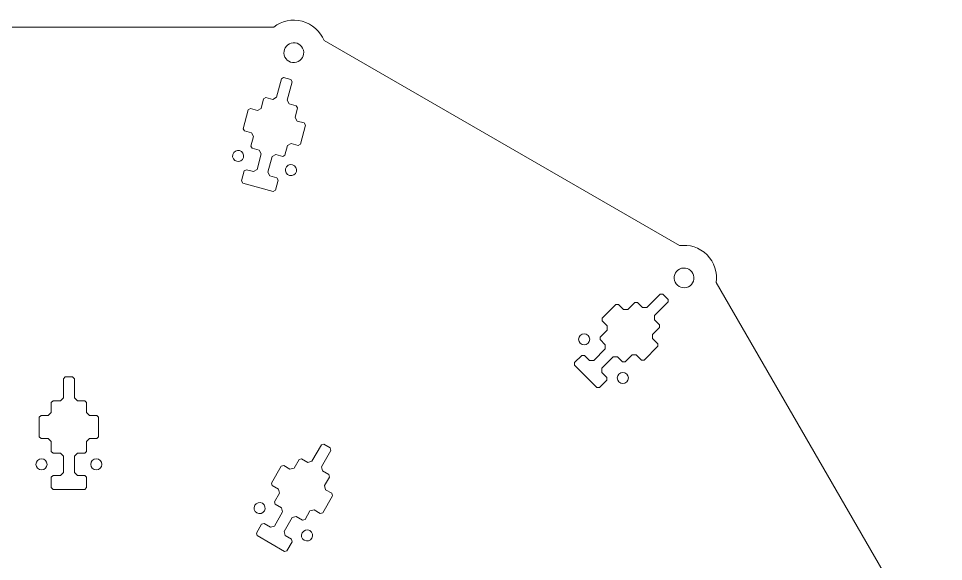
# Model space of a CAD drawing. Header units: millimetres. Extents: x -838 to 837, y -478 to 363.
# Drawn here: x -496 to -112.4, y 137.6 to 362.9 of the extents above; entities that cross this region are included whole.
import ezdxf

# ---------------------------------------------------------------- set-up
doc = ezdxf.new("R2010")
doc.units = ezdxf.units.MM
doc.header["$MEASUREMENT"] = 0
doc.layers.add('layer 1', color=7, linetype='Continuous')

msp = doc.modelspace()

# ---------------------------------------------------------------- linework, layer by layer
at = {"layer": 'layer 1', "color": 250, "lineweight": 9}
for points, knots in [([(-560.383, -359.3215), (-560.383, -359.3215), (-500.6636, -359.3215), (-500.6636, -359.3215), (-500.6636, -359.3215), (-500.6636, -359.3215), (-500.6638, -359.3213), (-500.6638, -359.3213), (-500.6638, -359.3213), (-498.8603, -359.3092), (-496.8282, -358.737), (-496.8059, -355.4042), (-496.8059, -355.4042), (-496.8059, -355.4042), (-496.8057, -334.1554), (-496.8057, -334.1554), (-496.8057, -334.1554), (-496.8057, -332.0253), (-495.139, -331.1553), (-493.2531, -331.1553), (-493.2531, -331.1553), (-493.2531, -331.1553), (-456.8051, -331.1552), (-456.8051, -331.1552), (-456.8051, -331.1552), (-455.1555, -331.1552), (-453.8048, -332.5057), (-453.8048, -334.1552), (-453.8048, -334.1552), (-453.8048, -334.1552), (-453.8053, -355.404), (-453.8053, -355.404), (-453.8053, -355.404), (-453.7758, -359.8174), (-449.9051, -359.2605), (-449.8954, -359.3215), (-449.8954, -359.3215), (-449.8954, -359.3215), (-390.1761, -359.3215), (-390.1761, -359.3215), (-390.1761, -359.3215), (-386.9491, -361.8473), (-382.6159, -362.8791), (-378.3527, -361.7368), (-378.3527, -361.7368), (-374.0895, -360.5945), (-370.8527, -357.5343), (-369.321, -353.7333), (-369.321, -353.7333), (-369.321, -353.7333), (-221.9159, -268.629), (-221.9159, -268.629), (-221.9159, -268.629), (-217.8583, -269.203), (-213.5898, -267.9299), (-210.4689, -264.809), (-210.4689, -264.809), (-207.348, -261.6881), (-206.0749, -257.4195), (-206.6489, -253.3619), (-206.6489, -253.3619), (-206.6489, -253.3619), (-121.5447, -105.9569), (-121.5447, -105.9569), (-121.5447, -105.9569), (-117.7438, -104.4252), (-114.6836, -101.1884), (-113.5413, -96.9252), (-113.5413, -96.9252), (-112.399, -92.6619), (-113.4308, -88.3286), (-115.9567, -85.1016), (-115.9567, -85.1016), (-115.9567, -85.1016), (-115.9568, 85.1075), (-115.9568, 85.1075), (-115.9568, 85.1075), (-113.4327, 88.3341), (-112.402, 92.666), (-113.5439, 96.9278), (-113.5439, 96.9278), (-114.6857, 101.189), (-117.7436, 104.4249), (-121.5422, 105.9574), (-121.5422, 105.9574), (-121.5422, 105.9574), (-206.6504, 253.3694), (-206.6504, 253.3694), (-206.6504, 253.3694), (-206.0786, 257.4251), (-207.3519, 261.6909), (-210.4712, 264.8102), (-210.4712, 264.8102), (-213.5902, 267.9292), (-217.8557, 269.2026), (-221.9111, 268.6311), (-221.9111, 268.6311), (-221.9111, 268.6311), (-369.3255, 353.7409), (-369.3255, 353.7409), (-369.3255, 353.7409), (-370.8585, 357.5384), (-374.0937, 360.5955), (-378.3541, 361.7371), (-378.3541, 361.7371), (-382.6146, 362.8787), (-386.9451, 361.8489), (-390.1714, 359.3265), (-390.1714, 359.3265), (-390.1714, 359.3265), (-560.3916, 359.3265), (-560.3916, 359.3265), (-560.3916, 359.3265), (-563.6179, 361.8485), (-567.9481, 362.8782), (-572.2084, 361.7367), (-572.2084, 361.7367), (-576.469, 360.5951), (-579.7045, 357.5378), (-581.2373, 353.74), (-581.2373, 353.74), (-581.2373, 353.74), (-728.6517, 268.6302), (-728.6517, 268.6302), (-728.6517, 268.6302), (-732.7069, 269.2015), (-736.972, 267.9281), (-740.0909, 264.8092), (-740.0909, 264.8092), (-743.2103, 261.6898), (-744.4836, 257.4238), (-743.9116, 253.3679), (-743.9116, 253.3679), (-743.9116, 253.3679), (-829.0201, 105.9556), (-829.0201, 105.9556), (-829.0201, 105.9556), (-832.8183, 104.4229), (-835.8758, 101.1873), (-837.0176, 96.9264), (-837.0176, 96.9264), (-838.1596, 92.6645), (-837.1287, 88.3325), (-834.6045, 85.1058), (-834.6045, 85.1058), (-834.6045, 85.1058), (-834.6045, -85.1078), (-834.6045, -85.1078), (-834.6045, -85.1078), (-837.1284, -88.3344), (-838.1591, -92.6662), (-837.0172, -96.9279), (-837.0172, -96.9279), (-835.875, -101.1905), (-832.8155, -104.4271), (-829.0153, -105.959), (-829.0153, -105.959), (-829.0153, -105.959), (-743.9102, -253.3655), (-743.9102, -253.3655), (-743.9102, -253.3655), (-744.4834, -257.4224), (-743.2102, -261.69), (-740.0899, -264.8103), (-740.0899, -264.8103), (-736.9691, -267.9311), (-732.7005, -269.2043), (-728.6429, -268.6303), (-728.6429, -268.6303), (-728.6429, -268.6303), (-581.2384, -353.7344), (-581.2384, -353.7344), (-581.2384, -353.7344), (-579.7066, -357.535), (-576.4699, -360.5949), (-572.207, -361.7372), (-572.207, -361.7372), (-567.9436, -362.8796), (-563.61, -361.8476), (-560.383, -359.3215)], [0, 0, 0, 0, 0.02173913, 0.02173913, 0.02173913, 0.02173913, 0.04347826, 0.04347826, 0.04347826, 0.04347826, 0.06521739, 0.06521739, 0.06521739, 0.06521739, 0.08695652, 0.08695652, 0.08695652, 0.08695652, 0.10869565, 0.10869565, 0.10869565, 0.10869565, 0.13043478, 0.13043478, 0.13043478, 0.13043478, 0.15217391, 0.15217391, 0.15217391, 0.15217391, 0.17391304, 0.17391304, 0.17391304, 0.17391304, 0.19565217, 0.19565217, 0.19565217, 0.19565217, 0.2173913, 0.2173913, 0.2173913, 0.2173913, 0.23913043, 0.23913043, 0.23913043, 0.23913043, 0.26086957, 0.26086957, 0.26086957, 0.26086957, 0.2826087, 0.2826087, 0.2826087, 0.2826087, 0.30434783, 0.30434783, 0.30434783, 0.30434783, 0.32608696, 0.32608696, 0.32608696, 0.32608696, 0.34782609, 0.34782609, 0.34782609, 0.34782609, 0.36956522, 0.36956522, 0.36956522, 0.36956522, 0.39130435, 0.39130435, 0.39130435, 0.39130435, 0.41304348, 0.41304348, 0.41304348, 0.41304348, 0.43478261, 0.43478261, 0.43478261, 0.43478261, 0.45652174, 0.45652174, 0.45652174, 0.45652174, 0.47826087, 0.47826087, 0.47826087, 0.47826087, 0.5, 0.5, 0.5, 0.5, 0.52173913, 0.52173913, 0.52173913, 0.52173913, 0.54347826, 0.54347826, 0.54347826, 0.54347826, 0.56521739, 0.56521739, 0.56521739, 0.56521739, 0.58695652, 0.58695652, 0.58695652, 0.58695652, 0.60869565, 0.60869565, 0.60869565, 0.60869565, 0.63043478, 0.63043478, 0.63043478, 0.63043478, 0.65217391, 0.65217391, 0.65217391, 0.65217391, 0.67391304, 0.67391304, 0.67391304, 0.67391304, 0.69565217, 0.69565217, 0.69565217, 0.69565217, 0.7173913, 0.7173913, 0.7173913, 0.7173913, 0.73913043, 0.73913043, 0.73913043, 0.73913043, 0.76086957, 0.76086957, 0.76086957, 0.76086957, 0.7826087, 0.7826087, 0.7826087, 0.7826087, 0.80434783, 0.80434783, 0.80434783, 0.80434783, 0.82608696, 0.82608696, 0.82608696, 0.82608696, 0.84782609, 0.84782609, 0.84782609, 0.84782609, 0.86956522, 0.86956522, 0.86956522, 0.86956522, 0.89130435, 0.89130435, 0.89130435, 0.89130435, 0.91304348, 0.91304348, 0.91304348, 0.91304348, 0.93478261, 0.93478261, 0.93478261, 0.93478261, 0.95652174, 0.95652174, 0.95652174, 0.95652174, 1, 1, 1, 1]), ([(-398.5821, 299.3771), (-398.5821, 299.3771), (-397.065, 300.2448), (-397.065, 300.2448), (-397.065, 300.2448), (-397.065, 300.2448), (-395.3213, 306.7517), (-395.3213, 306.7517), (-395.3213, 306.7517), (-395.3213, 306.7517), (-396.2011, 308.2638), (-396.2011, 308.2638), (-396.2011, 308.2638), (-396.2011, 308.2638), (-399.099, 309.0404), (-399.099, 309.0404), (-399.099, 309.0404), (-399.099, 309.0404), (-399.6354, 309.9696), (-399.6354, 309.9696), (-399.6354, 309.9696), (-399.6354, 309.9696), (-398.5721, 313.9377), (-398.5721, 313.9377), (-398.5721, 313.9377), (-398.5721, 313.9377), (-399.4517, 315.45), (-399.4517, 315.45), (-399.4517, 315.45), (-399.4517, 315.45), (-402.3502, 316.2264), (-402.3502, 316.2264), (-402.3502, 316.2264), (-402.3502, 316.2264), (-402.8863, 317.1555), (-402.8863, 317.1555), (-402.8863, 317.1555), (-402.8863, 317.1555), (-400.7944, 324.9633), (-400.7944, 324.9633), (-400.7944, 324.9633), (-400.7944, 324.9633), (-399.8653, 325.4993), (-399.8653, 325.4993), (-399.8653, 325.4993), (-399.8653, 325.4993), (-396.9672, 324.7227), (-396.9672, 324.7227), (-396.9672, 324.7227), (-396.9672, 324.7227), (-395.4493, 325.5926), (-395.4493, 325.5926), (-395.4493, 325.5926), (-395.4493, 325.5926), (-394.3857, 329.561), (-394.3857, 329.561), (-394.3857, 329.561), (-394.3857, 329.561), (-393.4568, 330.0973), (-393.4568, 330.0973), (-393.4568, 330.0973), (-393.4568, 330.0973), (-390.5588, 329.321), (-390.5588, 329.321), (-390.5588, 329.321), (-390.5588, 329.321), (-389.0408, 330.1905), (-389.0408, 330.1905), (-389.0408, 330.1905), (-389.0408, 330.1905), (-386.994, 337.8297), (-386.994, 337.8297), (-386.994, 337.8297), (-386.994, 337.8297), (-386.0648, 338.366), (-386.0648, 338.366), (-386.0648, 338.366), (-386.0648, 338.366), (-383.0871, 337.5685), (-383.0871, 337.5685), (-383.0871, 337.5685), (-383.0871, 337.5685), (-382.5505, 336.6394), (-382.5505, 336.6394), (-382.5505, 336.6394), (-382.5505, 336.6394), (-384.5975, 329.0002), (-384.5975, 329.0002), (-384.5975, 329.0002), (-384.5975, 329.0002), (-383.718, 327.4879), (-383.718, 327.4879), (-383.718, 327.4879), (-383.718, 327.4879), (-380.8198, 326.7115), (-380.8198, 326.7115), (-380.8198, 326.7115), (-380.8198, 326.7115), (-380.2833, 325.7825), (-380.2833, 325.7825), (-380.2833, 325.7825), (-380.2833, 325.7825), (-381.3467, 321.8139), (-381.3467, 321.8139), (-381.3467, 321.8139), (-381.3467, 321.8139), (-380.4672, 320.3019), (-380.4672, 320.3019), (-380.4672, 320.3019), (-380.4672, 320.3019), (-377.5688, 319.5251), (-377.5688, 319.5251), (-377.5688, 319.5251), (-377.5688, 319.5251), (-377.0323, 318.5961), (-377.0323, 318.5961), (-377.0323, 318.5961), (-377.0323, 318.5961), (-379.1244, 310.7886), (-379.1244, 310.7886), (-379.1244, 310.7886), (-379.1244, 310.7886), (-380.0535, 310.2523), (-380.0535, 310.2523), (-380.0535, 310.2523), (-380.0535, 310.2523), (-382.9517, 311.0289), (-382.9517, 311.0289), (-382.9517, 311.0289), (-382.9517, 311.0289), (-384.4697, 310.1589), (-384.4697, 310.1589), (-384.4697, 310.1589), (-384.4697, 310.1589), (-385.5331, 306.1907), (-385.5331, 306.1907), (-385.5331, 306.1907), (-385.5331, 306.1907), (-386.462, 305.6547), (-386.462, 305.6547), (-386.462, 305.6547), (-386.462, 305.6547), (-389.3603, 306.431), (-389.3603, 306.431), (-389.3603, 306.431), (-389.3603, 306.431), (-390.8775, 305.5637), (-390.8775, 305.5637), (-390.8775, 305.5637), (-390.8775, 305.5637), (-392.6211, 299.0566), (-392.6211, 299.0566), (-392.6211, 299.0566), (-392.6211, 299.0566), (-391.7413, 297.5442), (-391.7413, 297.5442), (-391.7413, 297.5442), (-391.7413, 297.5442), (-388.8433, 296.7675), (-388.8433, 296.7675), (-388.8433, 296.7675), (-388.8433, 296.7675), (-388.3068, 295.8385), (-388.3068, 295.8385), (-388.3068, 295.8385), (-388.3068, 295.8385), (-389.4154, 291.7019), (-389.4154, 291.7019), (-389.4154, 291.7019), (-389.4154, 291.7019), (-390.3443, 291.1656), (-390.3443, 291.1656), (-390.3443, 291.1656), (-390.3443, 291.1656), (-402.9814, 294.5514), (-402.9814, 294.5514), (-402.9814, 294.5514), (-402.9814, 294.5514), (-403.5179, 295.4806), (-403.5179, 295.4806), (-403.5179, 295.4806), (-403.5179, 295.4806), (-402.4093, 299.6169), (-402.4093, 299.6169), (-402.4093, 299.6169), (-402.4093, 299.6169), (-401.4804, 300.1537), (-401.4804, 300.1537), (-401.4804, 300.1537), (-401.4804, 300.1537), (-398.5821, 299.3771), (-398.5821, 299.3771)], [0, 0, 0, 0, 0.02040816, 0.02040816, 0.02040816, 0.02040816, 0.04081633, 0.04081633, 0.04081633, 0.04081633, 0.06122449, 0.06122449, 0.06122449, 0.06122449, 0.08163265, 0.08163265, 0.08163265, 0.08163265, 0.10204082, 0.10204082, 0.10204082, 0.10204082, 0.12244898, 0.12244898, 0.12244898, 0.12244898, 0.14285714, 0.14285714, 0.14285714, 0.14285714, 0.16326531, 0.16326531, 0.16326531, 0.16326531, 0.18367347, 0.18367347, 0.18367347, 0.18367347, 0.20408163, 0.20408163, 0.20408163, 0.20408163, 0.2244898, 0.2244898, 0.2244898, 0.2244898, 0.24489796, 0.24489796, 0.24489796, 0.24489796, 0.26530612, 0.26530612, 0.26530612, 0.26530612, 0.28571429, 0.28571429, 0.28571429, 0.28571429, 0.30612245, 0.30612245, 0.30612245, 0.30612245, 0.32653061, 0.32653061, 0.32653061, 0.32653061, 0.34693878, 0.34693878, 0.34693878, 0.34693878, 0.36734694, 0.36734694, 0.36734694, 0.36734694, 0.3877551, 0.3877551, 0.3877551, 0.3877551, 0.40816327, 0.40816327, 0.40816327, 0.40816327, 0.42857143, 0.42857143, 0.42857143, 0.42857143, 0.44897959, 0.44897959, 0.44897959, 0.44897959, 0.46938776, 0.46938776, 0.46938776, 0.46938776, 0.48979592, 0.48979592, 0.48979592, 0.48979592, 0.51020408, 0.51020408, 0.51020408, 0.51020408, 0.53061224, 0.53061224, 0.53061224, 0.53061224, 0.55102041, 0.55102041, 0.55102041, 0.55102041, 0.57142857, 0.57142857, 0.57142857, 0.57142857, 0.59183673, 0.59183673, 0.59183673, 0.59183673, 0.6122449, 0.6122449, 0.6122449, 0.6122449, 0.63265306, 0.63265306, 0.63265306, 0.63265306, 0.65306122, 0.65306122, 0.65306122, 0.65306122, 0.67346939, 0.67346939, 0.67346939, 0.67346939, 0.69387755, 0.69387755, 0.69387755, 0.69387755, 0.71428571, 0.71428571, 0.71428571, 0.71428571, 0.73469388, 0.73469388, 0.73469388, 0.73469388, 0.75510204, 0.75510204, 0.75510204, 0.75510204, 0.7755102, 0.7755102, 0.7755102, 0.7755102, 0.79591837, 0.79591837, 0.79591837, 0.79591837, 0.81632653, 0.81632653, 0.81632653, 0.81632653, 0.83673469, 0.83673469, 0.83673469, 0.83673469, 0.85714286, 0.85714286, 0.85714286, 0.85714286, 0.87755102, 0.87755102, 0.87755102, 0.87755102, 0.89795918, 0.89795918, 0.89795918, 0.89795918, 0.91836735, 0.91836735, 0.91836735, 0.91836735, 0.93877551, 0.93877551, 0.93877551, 0.93877551, 0.95918367, 0.95918367, 0.95918367, 0.95918367, 1, 1, 1, 1]), ([(-405.5238, 303.6187), (-406.7507, 303.9476), (-407.4793, 305.2084), (-407.1504, 306.4355), (-407.1504, 306.4355), (-406.8214, 307.6626), (-405.5604, 308.3909), (-404.3333, 308.0621), (-404.3333, 308.0621), (-403.1062, 307.7333), (-402.3784, 306.472), (-402.707, 305.2451), (-402.707, 305.2451), (-403.0358, 304.0183), (-404.2969, 303.29), (-405.5238, 303.6187)], [0, 0, 0, 0, 0.2, 0.2, 0.2, 0.2, 0.4, 0.4, 0.4, 0.4, 0.6, 0.6, 0.6, 0.6, 1, 1, 1, 1]), ([(-383.6086, 297.7465), (-384.8356, 298.0754), (-385.5635, 299.3365), (-385.2348, 300.5634), (-385.2348, 300.5634), (-384.9062, 301.7903), (-383.6451, 302.5184), (-382.4182, 302.1898), (-382.4182, 302.1898), (-381.1911, 301.8611), (-380.4632, 300.5999), (-380.7919, 299.3729), (-380.7919, 299.3729), (-381.1206, 298.1458), (-382.3817, 297.4176), (-383.6086, 297.7465)], [0, 0, 0, 0, 0.2, 0.2, 0.2, 0.2, 0.4, 0.4, 0.4, 0.4, 0.6, 0.6, 0.6, 0.6, 1, 1, 1, 1]), ([(-259.1681, 221.0026), (-259.1681, 221.0026), (-257.4204, 220.9955), (-257.4204, 220.9955), (-257.4204, 220.9955), (-257.4204, 220.9955), (-252.6569, 225.7587), (-252.6569, 225.7587), (-252.6569, 225.7587), (-252.6569, 225.7587), (-252.6628, 227.5082), (-252.6628, 227.5082), (-252.6628, 227.5082), (-252.6628, 227.5082), (-254.7841, 229.6297), (-254.7841, 229.6297), (-254.7841, 229.6297), (-254.7841, 229.6297), (-254.7841, 230.7026), (-254.7841, 230.7026), (-254.7841, 230.7026), (-254.7841, 230.7026), (-251.8792, 233.6074), (-251.8792, 233.6074), (-251.8792, 233.6074), (-251.8792, 233.6074), (-251.8848, 235.3569), (-251.8848, 235.3569), (-251.8848, 235.3569), (-251.8848, 235.3569), (-254.0067, 237.4785), (-254.0067, 237.4785), (-254.0067, 237.4785), (-254.0067, 237.4785), (-254.0065, 238.5512), (-254.0065, 238.5512), (-254.0065, 238.5512), (-254.0065, 238.5512), (-248.2909, 244.267), (-248.2909, 244.267), (-248.2909, 244.267), (-248.2909, 244.267), (-247.2183, 244.2666), (-247.2183, 244.2666), (-247.2183, 244.2666), (-247.2183, 244.2666), (-245.0968, 242.145), (-245.0968, 242.145), (-245.0968, 242.145), (-245.0968, 242.145), (-243.3473, 242.1394), (-243.3473, 242.1394), (-243.3473, 242.1394), (-243.3473, 242.1394), (-240.442, 245.0444), (-240.442, 245.0444), (-240.442, 245.0444), (-240.442, 245.0444), (-239.3694, 245.0444), (-239.3694, 245.0444), (-239.3694, 245.0444), (-239.3694, 245.0444), (-237.2478, 242.9231), (-237.2478, 242.9231), (-237.2478, 242.9231), (-237.2478, 242.9231), (-235.4984, 242.9171), (-235.4984, 242.9171), (-235.4984, 242.9171), (-235.4984, 242.9171), (-229.9062, 248.5094), (-229.9062, 248.5094), (-229.9062, 248.5094), (-229.9062, 248.5094), (-228.8334, 248.5093), (-228.8334, 248.5093), (-228.8334, 248.5093), (-228.8334, 248.5093), (-226.6534, 246.3298), (-226.6534, 246.3298), (-226.6534, 246.3298), (-226.6534, 246.3298), (-226.6532, 245.2569), (-226.6532, 245.2569), (-226.6532, 245.2569), (-226.6532, 245.2569), (-232.2456, 239.6646), (-232.2456, 239.6646), (-232.2456, 239.6646), (-232.2456, 239.6646), (-232.24, 237.9152), (-232.24, 237.9152), (-232.24, 237.9152), (-232.24, 237.9152), (-230.1183, 235.7937), (-230.1183, 235.7937), (-230.1183, 235.7937), (-230.1183, 235.7937), (-230.1182, 234.7209), (-230.1182, 234.7209), (-230.1182, 234.7209), (-230.1182, 234.7209), (-233.0234, 231.8157), (-233.0234, 231.8157), (-233.0234, 231.8157), (-233.0234, 231.8157), (-233.0178, 230.0665), (-233.0178, 230.0665), (-233.0178, 230.0665), (-233.0178, 230.0665), (-230.8961, 227.9446), (-230.8961, 227.9446), (-230.8961, 227.9446), (-230.8961, 227.9446), (-230.8959, 226.8718), (-230.8959, 226.8718), (-230.8959, 226.8718), (-230.8959, 226.8718), (-236.6115, 221.1564), (-236.6115, 221.1564), (-236.6115, 221.1564), (-236.6115, 221.1564), (-237.6843, 221.1565), (-237.6843, 221.1565), (-237.6843, 221.1565), (-237.6843, 221.1565), (-239.8059, 223.2781), (-239.8059, 223.2781), (-239.8059, 223.2781), (-239.8059, 223.2781), (-241.5555, 223.2837), (-241.5555, 223.2837), (-241.5555, 223.2837), (-241.5555, 223.2837), (-244.4606, 220.3788), (-244.4606, 220.3788), (-244.4606, 220.3788), (-244.4606, 220.3788), (-245.533, 220.3791), (-245.533, 220.3791), (-245.533, 220.3791), (-245.533, 220.3791), (-247.6549, 222.5005), (-247.6549, 222.5005), (-247.6549, 222.5005), (-247.6549, 222.5005), (-249.4024, 222.508), (-249.4024, 222.508), (-249.4024, 222.508), (-249.4024, 222.508), (-254.166, 217.7445), (-254.166, 217.7445), (-254.166, 217.7445), (-254.166, 217.7445), (-254.1603, 215.9948), (-254.1603, 215.9948), (-254.1603, 215.9948), (-254.1603, 215.9948), (-252.0389, 213.8732), (-252.0389, 213.8732), (-252.0389, 213.8732), (-252.0389, 213.8732), (-252.0387, 212.8004), (-252.0387, 212.8004), (-252.0387, 212.8004), (-252.0387, 212.8004), (-255.0671, 209.7723), (-255.0671, 209.7723), (-255.0671, 209.7723), (-255.0671, 209.7723), (-256.1397, 209.7723), (-256.1397, 209.7723), (-256.1397, 209.7723), (-256.1397, 209.7723), (-265.3909, 219.023), (-265.3909, 219.023), (-265.3909, 219.023), (-265.3909, 219.023), (-265.3909, 220.096), (-265.3909, 220.096), (-265.3909, 220.096), (-265.3909, 220.096), (-262.3627, 223.1238), (-262.3627, 223.1238), (-262.3627, 223.1238), (-262.3627, 223.1238), (-261.2898, 223.1243), (-261.2898, 223.1243), (-261.2898, 223.1243), (-261.2898, 223.1243), (-259.1681, 221.0026), (-259.1681, 221.0026)], [0, 0, 0, 0, 0.02040816, 0.02040816, 0.02040816, 0.02040816, 0.04081633, 0.04081633, 0.04081633, 0.04081633, 0.06122449, 0.06122449, 0.06122449, 0.06122449, 0.08163265, 0.08163265, 0.08163265, 0.08163265, 0.10204082, 0.10204082, 0.10204082, 0.10204082, 0.12244898, 0.12244898, 0.12244898, 0.12244898, 0.14285714, 0.14285714, 0.14285714, 0.14285714, 0.16326531, 0.16326531, 0.16326531, 0.16326531, 0.18367347, 0.18367347, 0.18367347, 0.18367347, 0.20408163, 0.20408163, 0.20408163, 0.20408163, 0.2244898, 0.2244898, 0.2244898, 0.2244898, 0.24489796, 0.24489796, 0.24489796, 0.24489796, 0.26530612, 0.26530612, 0.26530612, 0.26530612, 0.28571429, 0.28571429, 0.28571429, 0.28571429, 0.30612245, 0.30612245, 0.30612245, 0.30612245, 0.32653061, 0.32653061, 0.32653061, 0.32653061, 0.34693878, 0.34693878, 0.34693878, 0.34693878, 0.36734694, 0.36734694, 0.36734694, 0.36734694, 0.3877551, 0.3877551, 0.3877551, 0.3877551, 0.40816327, 0.40816327, 0.40816327, 0.40816327, 0.42857143, 0.42857143, 0.42857143, 0.42857143, 0.44897959, 0.44897959, 0.44897959, 0.44897959, 0.46938776, 0.46938776, 0.46938776, 0.46938776, 0.48979592, 0.48979592, 0.48979592, 0.48979592, 0.51020408, 0.51020408, 0.51020408, 0.51020408, 0.53061224, 0.53061224, 0.53061224, 0.53061224, 0.55102041, 0.55102041, 0.55102041, 0.55102041, 0.57142857, 0.57142857, 0.57142857, 0.57142857, 0.59183673, 0.59183673, 0.59183673, 0.59183673, 0.6122449, 0.6122449, 0.6122449, 0.6122449, 0.63265306, 0.63265306, 0.63265306, 0.63265306, 0.65306122, 0.65306122, 0.65306122, 0.65306122, 0.67346939, 0.67346939, 0.67346939, 0.67346939, 0.69387755, 0.69387755, 0.69387755, 0.69387755, 0.71428571, 0.71428571, 0.71428571, 0.71428571, 0.73469388, 0.73469388, 0.73469388, 0.73469388, 0.75510204, 0.75510204, 0.75510204, 0.75510204, 0.7755102, 0.7755102, 0.7755102, 0.7755102, 0.79591837, 0.79591837, 0.79591837, 0.79591837, 0.81632653, 0.81632653, 0.81632653, 0.81632653, 0.83673469, 0.83673469, 0.83673469, 0.83673469, 0.85714286, 0.85714286, 0.85714286, 0.85714286, 0.87755102, 0.87755102, 0.87755102, 0.87755102, 0.89795918, 0.89795918, 0.89795918, 0.89795918, 0.91836735, 0.91836735, 0.91836735, 0.91836735, 0.93877551, 0.93877551, 0.93877551, 0.93877551, 0.95918367, 0.95918367, 0.95918367, 0.95918367, 1, 1, 1, 1]), ([(-263.059, 228.1467), (-263.9571, 229.045), (-263.9577, 230.5012), (-263.0593, 231.3995), (-263.0593, 231.3995), (-262.1608, 232.2977), (-260.7046, 232.2979), (-259.8063, 231.3996), (-259.8063, 231.3996), (-258.908, 230.5013), (-258.9084, 229.0451), (-259.8064, 228.1468), (-259.8064, 228.1468), (-260.7045, 227.2488), (-262.1608, 227.2486), (-263.059, 228.1467)], [0, 0, 0, 0, 0.2, 0.2, 0.2, 0.2, 0.4, 0.4, 0.4, 0.4, 0.6, 0.6, 0.6, 0.6, 1, 1, 1, 1]), ([(-247.016, 212.1037), (-247.9142, 213.002), (-247.914, 214.4581), (-247.0159, 215.3563), (-247.0159, 215.3563), (-246.1178, 216.2545), (-244.6616, 216.2545), (-243.7634, 215.3565), (-243.7634, 215.3565), (-242.8651, 214.4583), (-242.8653, 213.0021), (-243.7635, 212.1038), (-243.7635, 212.1038), (-244.6617, 211.2055), (-246.1179, 211.2054), (-247.016, 212.1037)], [0, 0, 0, 0, 0.2, 0.2, 0.2, 0.2, 0.4, 0.4, 0.4, 0.4, 0.6, 0.6, 0.6, 0.6, 1, 1, 1, 1]), ([(-478.6678, 173.3027), (-478.6678, 173.3027), (-477.4269, 174.5336), (-477.4269, 174.5336), (-477.4269, 174.5336), (-477.4269, 174.5336), (-477.4267, 181.2699), (-477.4267, 181.2699), (-477.4267, 181.2699), (-477.4267, 181.2699), (-478.668, 182.5029), (-478.668, 182.5029), (-478.668, 182.5029), (-478.668, 182.5029), (-481.6681, 182.503), (-481.6681, 182.503), (-481.6681, 182.503), (-481.6681, 182.503), (-482.4269, 183.2616), (-482.4269, 183.2616), (-482.4269, 183.2616), (-482.4269, 183.2616), (-482.4267, 187.3697), (-482.4267, 187.3697), (-482.4267, 187.3697), (-482.4267, 187.3697), (-483.6678, 188.6028), (-483.6678, 188.6028), (-483.6678, 188.6028), (-483.6678, 188.6028), (-486.6684, 188.6027), (-486.6684, 188.6027), (-486.6684, 188.6027), (-486.6684, 188.6027), (-487.4267, 189.3613), (-487.4267, 189.3613), (-487.4267, 189.3613), (-487.4267, 189.3613), (-487.4269, 197.4444), (-487.4269, 197.4444), (-487.4269, 197.4444), (-487.4269, 197.4444), (-486.6682, 198.2028), (-486.6682, 198.2028), (-486.6682, 198.2028), (-486.6682, 198.2028), (-483.6678, 198.2026), (-483.6678, 198.2026), (-483.6678, 198.2026), (-483.6678, 198.2026), (-482.4268, 199.4357), (-482.4268, 199.4357), (-482.4268, 199.4357), (-482.4268, 199.4357), (-482.4267, 203.5443), (-482.4267, 203.5443), (-482.4267, 203.5443), (-482.4267, 203.5443), (-481.6682, 204.3027), (-481.6682, 204.3027), (-481.6682, 204.3027), (-481.6682, 204.3027), (-478.6678, 204.3028), (-478.6678, 204.3028), (-478.6678, 204.3028), (-478.6678, 204.3028), (-477.4267, 205.5357), (-477.4267, 205.5357), (-477.4267, 205.5357), (-477.4267, 205.5357), (-477.4268, 213.4443), (-477.4268, 213.4443), (-477.4268, 213.4443), (-477.4268, 213.4443), (-476.6681, 214.2028), (-476.6681, 214.2028), (-476.6681, 214.2028), (-476.6681, 214.2028), (-473.5855, 214.2031), (-473.5855, 214.2031), (-473.5855, 214.2031), (-473.5855, 214.2031), (-472.8267, 213.4445), (-472.8267, 213.4445), (-472.8267, 213.4445), (-472.8267, 213.4445), (-472.8268, 205.5359), (-472.8268, 205.5359), (-472.8268, 205.5359), (-472.8268, 205.5359), (-471.5857, 204.3028), (-471.5857, 204.3028), (-471.5857, 204.3028), (-471.5857, 204.3028), (-468.5854, 204.3029), (-468.5854, 204.3029), (-468.5854, 204.3029), (-468.5854, 204.3029), (-467.8267, 203.5444), (-467.8267, 203.5444), (-467.8267, 203.5444), (-467.8267, 203.5444), (-467.8267, 199.4358), (-467.8267, 199.4358), (-467.8267, 199.4358), (-467.8267, 199.4358), (-466.5858, 198.2029), (-466.5858, 198.2029), (-466.5858, 198.2029), (-466.5858, 198.2029), (-463.5852, 198.2028), (-463.5852, 198.2028), (-463.5852, 198.2028), (-463.5852, 198.2028), (-462.8265, 197.4443), (-462.8265, 197.4443), (-462.8265, 197.4443), (-462.8265, 197.4443), (-462.8266, 189.3615), (-462.8266, 189.3615), (-462.8266, 189.3615), (-462.8266, 189.3615), (-463.5853, 188.6029), (-463.5853, 188.6029), (-463.5853, 188.6029), (-463.5853, 188.6029), (-466.5857, 188.6029), (-466.5857, 188.6029), (-466.5857, 188.6029), (-466.5857, 188.6029), (-467.8268, 187.3697), (-467.8268, 187.3697), (-467.8268, 187.3697), (-467.8268, 187.3697), (-467.827, 183.2614), (-467.827, 183.2614), (-467.827, 183.2614), (-467.827, 183.2614), (-468.5855, 182.5034), (-468.5855, 182.5034), (-468.5855, 182.5034), (-468.5855, 182.5034), (-471.5858, 182.503), (-471.5858, 182.503), (-471.5858, 182.503), (-471.5858, 182.503), (-472.8269, 181.2725), (-472.8269, 181.2725), (-472.8269, 181.2725), (-472.8269, 181.2725), (-472.827, 174.5359), (-472.827, 174.5359), (-472.827, 174.5359), (-472.827, 174.5359), (-471.5856, 173.3027), (-471.5856, 173.3027), (-471.5856, 173.3027), (-471.5856, 173.3027), (-468.5855, 173.3027), (-468.5855, 173.3027), (-468.5855, 173.3027), (-468.5855, 173.3027), (-467.8267, 172.5441), (-467.8267, 172.5441), (-467.8267, 172.5441), (-467.8267, 172.5441), (-467.8269, 168.2616), (-467.8269, 168.2616), (-467.8269, 168.2616), (-467.8269, 168.2616), (-468.5854, 167.5031), (-468.5854, 167.5031), (-468.5854, 167.5031), (-468.5854, 167.5031), (-481.6682, 167.5029), (-481.6682, 167.5029), (-481.6682, 167.5029), (-481.6682, 167.5029), (-482.4269, 168.2615), (-482.4269, 168.2615), (-482.4269, 168.2615), (-482.4269, 168.2615), (-482.4267, 172.5439), (-482.4267, 172.5439), (-482.4267, 172.5439), (-482.4267, 172.5439), (-481.6683, 173.3028), (-481.6683, 173.3028), (-481.6683, 173.3028), (-481.6683, 173.3028), (-478.6678, 173.3027), (-478.6678, 173.3027)], [0, 0, 0, 0, 0.02040816, 0.02040816, 0.02040816, 0.02040816, 0.04081633, 0.04081633, 0.04081633, 0.04081633, 0.06122449, 0.06122449, 0.06122449, 0.06122449, 0.08163265, 0.08163265, 0.08163265, 0.08163265, 0.10204082, 0.10204082, 0.10204082, 0.10204082, 0.12244898, 0.12244898, 0.12244898, 0.12244898, 0.14285714, 0.14285714, 0.14285714, 0.14285714, 0.16326531, 0.16326531, 0.16326531, 0.16326531, 0.18367347, 0.18367347, 0.18367347, 0.18367347, 0.20408163, 0.20408163, 0.20408163, 0.20408163, 0.2244898, 0.2244898, 0.2244898, 0.2244898, 0.24489796, 0.24489796, 0.24489796, 0.24489796, 0.26530612, 0.26530612, 0.26530612, 0.26530612, 0.28571429, 0.28571429, 0.28571429, 0.28571429, 0.30612245, 0.30612245, 0.30612245, 0.30612245, 0.32653061, 0.32653061, 0.32653061, 0.32653061, 0.34693878, 0.34693878, 0.34693878, 0.34693878, 0.36734694, 0.36734694, 0.36734694, 0.36734694, 0.3877551, 0.3877551, 0.3877551, 0.3877551, 0.40816327, 0.40816327, 0.40816327, 0.40816327, 0.42857143, 0.42857143, 0.42857143, 0.42857143, 0.44897959, 0.44897959, 0.44897959, 0.44897959, 0.46938776, 0.46938776, 0.46938776, 0.46938776, 0.48979592, 0.48979592, 0.48979592, 0.48979592, 0.51020408, 0.51020408, 0.51020408, 0.51020408, 0.53061224, 0.53061224, 0.53061224, 0.53061224, 0.55102041, 0.55102041, 0.55102041, 0.55102041, 0.57142857, 0.57142857, 0.57142857, 0.57142857, 0.59183673, 0.59183673, 0.59183673, 0.59183673, 0.6122449, 0.6122449, 0.6122449, 0.6122449, 0.63265306, 0.63265306, 0.63265306, 0.63265306, 0.65306122, 0.65306122, 0.65306122, 0.65306122, 0.67346939, 0.67346939, 0.67346939, 0.67346939, 0.69387755, 0.69387755, 0.69387755, 0.69387755, 0.71428571, 0.71428571, 0.71428571, 0.71428571, 0.73469388, 0.73469388, 0.73469388, 0.73469388, 0.75510204, 0.75510204, 0.75510204, 0.75510204, 0.7755102, 0.7755102, 0.7755102, 0.7755102, 0.79591837, 0.79591837, 0.79591837, 0.79591837, 0.81632653, 0.81632653, 0.81632653, 0.81632653, 0.83673469, 0.83673469, 0.83673469, 0.83673469, 0.85714286, 0.85714286, 0.85714286, 0.85714286, 0.87755102, 0.87755102, 0.87755102, 0.87755102, 0.89795918, 0.89795918, 0.89795918, 0.89795918, 0.91836735, 0.91836735, 0.91836735, 0.91836735, 0.93877551, 0.93877551, 0.93877551, 0.93877551, 0.95918367, 0.95918367, 0.95918367, 0.95918367, 1, 1, 1, 1]), ([(-391.5609, 151.8616), (-391.5609, 151.8616), (-389.8708, 152.3071), (-389.8708, 152.3071), (-389.8708, 152.3071), (-389.8708, 152.3071), (-386.5025, 158.1408), (-386.5025, 158.1408), (-386.5025, 158.1408), (-386.5025, 158.1408), (-386.961, 159.8293), (-386.961, 159.8293), (-386.961, 159.8293), (-386.961, 159.8293), (-389.5591, 161.3294), (-389.5591, 161.3294), (-389.5591, 161.3294), (-389.5591, 161.3294), (-389.8369, 162.3658), (-389.8369, 162.3658), (-389.8369, 162.3658), (-389.8369, 162.3658), (-387.7827, 165.9234), (-387.7827, 165.9234), (-387.7827, 165.9234), (-387.7827, 165.9234), (-388.241, 167.6119), (-388.241, 167.6119), (-388.241, 167.6119), (-388.241, 167.6119), (-390.8396, 169.1121), (-390.8396, 169.1121), (-390.8396, 169.1121), (-390.8396, 169.1121), (-391.1171, 170.1482), (-391.1171, 170.1482), (-391.1171, 170.1482), (-391.1171, 170.1482), (-387.0757, 177.1485), (-387.0757, 177.1485), (-387.0757, 177.1485), (-387.0757, 177.1485), (-386.0394, 177.4259), (-386.0394, 177.4259), (-386.0394, 177.4259), (-386.0394, 177.4259), (-383.4411, 175.9255), (-383.4411, 175.9255), (-383.4411, 175.9255), (-383.4411, 175.9255), (-381.7498, 176.3729), (-381.7498, 176.3729), (-381.7498, 176.3729), (-381.7498, 176.3729), (-379.6954, 179.931), (-379.6954, 179.931), (-379.6954, 179.931), (-379.6954, 179.931), (-378.6593, 180.2086), (-378.6593, 180.2086), (-378.6593, 180.2086), (-378.6593, 180.2086), (-376.0609, 178.7085), (-376.0609, 178.7085), (-376.0609, 178.7085), (-376.0609, 178.7085), (-374.3696, 179.1556), (-374.3696, 179.1556), (-374.3696, 179.1556), (-374.3696, 179.1556), (-370.4154, 186.0047), (-370.4154, 186.0047), (-370.4154, 186.0047), (-370.4154, 186.0047), (-369.3791, 186.2823), (-369.3791, 186.2823), (-369.3791, 186.2823), (-369.3791, 186.2823), (-366.7093, 184.7412), (-366.7093, 184.7412), (-366.7093, 184.7412), (-366.7093, 184.7412), (-366.4315, 183.7049), (-366.4315, 183.7049), (-366.4315, 183.7049), (-366.4315, 183.7049), (-370.3859, 176.8559), (-370.3859, 176.8559), (-370.3859, 176.8559), (-370.3859, 176.8559), (-369.9276, 175.1674), (-369.9276, 175.1674), (-369.9276, 175.1674), (-369.9276, 175.1674), (-367.3292, 173.6674), (-367.3292, 173.6674), (-367.3292, 173.6674), (-367.3292, 173.6674), (-367.0514, 172.6311), (-367.0514, 172.6311), (-367.0514, 172.6311), (-367.0514, 172.6311), (-369.1057, 169.073), (-369.1057, 169.073), (-369.1057, 169.073), (-369.1057, 169.073), (-368.6475, 167.3848), (-368.6475, 167.3848), (-368.6475, 167.3848), (-368.6475, 167.3848), (-366.049, 165.8844), (-366.049, 165.8844), (-366.049, 165.8844), (-366.049, 165.8844), (-365.7712, 164.8482), (-365.7712, 164.8482), (-365.7712, 164.8482), (-365.7712, 164.8482), (-369.8126, 157.8483), (-369.8126, 157.8483), (-369.8126, 157.8483), (-369.8126, 157.8483), (-370.849, 157.5707), (-370.849, 157.5707), (-370.849, 157.5707), (-370.849, 157.5707), (-373.4474, 159.0709), (-373.4474, 159.0709), (-373.4474, 159.0709), (-373.4474, 159.0709), (-375.1388, 158.6235), (-375.1388, 158.6235), (-375.1388, 158.6235), (-375.1388, 158.6235), (-377.1932, 155.0657), (-377.1932, 155.0657), (-377.1932, 155.0657), (-377.1932, 155.0657), (-378.229, 154.7885), (-378.229, 154.7885), (-378.229, 154.7885), (-378.229, 154.7885), (-380.8276, 156.2883), (-380.8276, 156.2883), (-380.8276, 156.2883), (-380.8276, 156.2883), (-382.5177, 155.8432), (-382.5177, 155.8432), (-382.5177, 155.8432), (-382.5177, 155.8432), (-385.886, 150.0092), (-385.886, 150.0092), (-385.886, 150.0092), (-385.886, 150.0092), (-385.4276, 148.3205), (-385.4276, 148.3205), (-385.4276, 148.3205), (-385.4276, 148.3205), (-382.8294, 146.8204), (-382.8294, 146.8204), (-382.8294, 146.8204), (-382.8294, 146.8204), (-382.5516, 145.7841), (-382.5516, 145.7841), (-382.5516, 145.7841), (-382.5516, 145.7841), (-384.693, 142.0754), (-384.693, 142.0754), (-384.693, 142.0754), (-384.693, 142.0754), (-385.7291, 141.7978), (-385.7291, 141.7978), (-385.7291, 141.7978), (-385.7291, 141.7978), (-397.0592, 148.339), (-397.0592, 148.339), (-397.0592, 148.339), (-397.0592, 148.339), (-397.337, 149.3753), (-397.337, 149.3753), (-397.337, 149.3753), (-397.337, 149.3753), (-395.1956, 153.0839), (-395.1956, 153.0839), (-395.1956, 153.0839), (-395.1956, 153.0839), (-394.1594, 153.3619), (-394.1594, 153.3619), (-394.1594, 153.3619), (-394.1594, 153.3619), (-391.5609, 151.8616), (-391.5609, 151.8616)], [0, 0, 0, 0, 0.02040816, 0.02040816, 0.02040816, 0.02040816, 0.04081633, 0.04081633, 0.04081633, 0.04081633, 0.06122449, 0.06122449, 0.06122449, 0.06122449, 0.08163265, 0.08163265, 0.08163265, 0.08163265, 0.10204082, 0.10204082, 0.10204082, 0.10204082, 0.12244898, 0.12244898, 0.12244898, 0.12244898, 0.14285714, 0.14285714, 0.14285714, 0.14285714, 0.16326531, 0.16326531, 0.16326531, 0.16326531, 0.18367347, 0.18367347, 0.18367347, 0.18367347, 0.20408163, 0.20408163, 0.20408163, 0.20408163, 0.2244898, 0.2244898, 0.2244898, 0.2244898, 0.24489796, 0.24489796, 0.24489796, 0.24489796, 0.26530612, 0.26530612, 0.26530612, 0.26530612, 0.28571429, 0.28571429, 0.28571429, 0.28571429, 0.30612245, 0.30612245, 0.30612245, 0.30612245, 0.32653061, 0.32653061, 0.32653061, 0.32653061, 0.34693878, 0.34693878, 0.34693878, 0.34693878, 0.36734694, 0.36734694, 0.36734694, 0.36734694, 0.3877551, 0.3877551, 0.3877551, 0.3877551, 0.40816327, 0.40816327, 0.40816327, 0.40816327, 0.42857143, 0.42857143, 0.42857143, 0.42857143, 0.44897959, 0.44897959, 0.44897959, 0.44897959, 0.46938776, 0.46938776, 0.46938776, 0.46938776, 0.48979592, 0.48979592, 0.48979592, 0.48979592, 0.51020408, 0.51020408, 0.51020408, 0.51020408, 0.53061224, 0.53061224, 0.53061224, 0.53061224, 0.55102041, 0.55102041, 0.55102041, 0.55102041, 0.57142857, 0.57142857, 0.57142857, 0.57142857, 0.59183673, 0.59183673, 0.59183673, 0.59183673, 0.6122449, 0.6122449, 0.6122449, 0.6122449, 0.63265306, 0.63265306, 0.63265306, 0.63265306, 0.65306122, 0.65306122, 0.65306122, 0.65306122, 0.67346939, 0.67346939, 0.67346939, 0.67346939, 0.69387755, 0.69387755, 0.69387755, 0.69387755, 0.71428571, 0.71428571, 0.71428571, 0.71428571, 0.73469388, 0.73469388, 0.73469388, 0.73469388, 0.75510204, 0.75510204, 0.75510204, 0.75510204, 0.7755102, 0.7755102, 0.7755102, 0.7755102, 0.79591837, 0.79591837, 0.79591837, 0.79591837, 0.81632653, 0.81632653, 0.81632653, 0.81632653, 0.83673469, 0.83673469, 0.83673469, 0.83673469, 0.85714286, 0.85714286, 0.85714286, 0.85714286, 0.87755102, 0.87755102, 0.87755102, 0.87755102, 0.89795918, 0.89795918, 0.89795918, 0.89795918, 0.91836735, 0.91836735, 0.91836735, 0.91836735, 0.93877551, 0.93877551, 0.93877551, 0.93877551, 0.95918367, 0.95918367, 0.95918367, 0.95918367, 1, 1, 1, 1]), ([(-486.4707, 175.6032), (-487.741, 175.6033), (-488.7712, 176.6325), (-488.771, 177.903), (-488.771, 177.903), (-488.7708, 179.1734), (-487.7412, 180.2032), (-486.4708, 180.2032), (-486.4708, 180.2032), (-485.2005, 180.2033), (-484.1711, 179.1733), (-484.171, 177.9031), (-484.171, 177.9031), (-484.1709, 176.633), (-485.2006, 175.6031), (-486.4707, 175.6032)], [0, 0, 0, 0, 0.2, 0.2, 0.2, 0.2, 0.4, 0.4, 0.4, 0.4, 0.6, 0.6, 0.6, 0.6, 1, 1, 1, 1]), ([(-463.7825, 175.6032), (-465.0528, 175.6032), (-466.0823, 176.6329), (-466.0824, 177.9032), (-466.0824, 177.9032), (-466.0825, 179.1733), (-465.0528, 180.203), (-463.7826, 180.2031), (-463.7826, 180.2031), (-462.5123, 180.2032), (-461.4828, 179.1734), (-461.4827, 177.9031), (-461.4827, 177.9031), (-461.4827, 176.6328), (-462.5122, 175.603), (-463.7825, 175.6032)], [0, 0, 0, 0, 0.2, 0.2, 0.2, 0.2, 0.4, 0.4, 0.4, 0.4, 0.6, 0.6, 0.6, 0.6, 1, 1, 1, 1]), ([(-397.1682, 157.7553), (-398.2682, 158.3906), (-398.6458, 159.797), (-398.0104, 160.8972), (-398.0104, 160.8972), (-397.375, 161.9973), (-395.9685, 162.3743), (-394.8683, 161.7391), (-394.8683, 161.7391), (-393.7681, 161.104), (-393.3916, 159.6973), (-394.0266, 158.5973), (-394.0266, 158.5973), (-394.6616, 157.4973), (-396.0683, 157.1202), (-397.1682, 157.7553)], [0, 0, 0, 0, 0.2, 0.2, 0.2, 0.2, 0.4, 0.4, 0.4, 0.4, 0.6, 0.6, 0.6, 0.6, 1, 1, 1, 1]), ([(-377.5196, 146.4112), (-378.6197, 147.0464), (-378.9965, 148.4529), (-378.3614, 149.553), (-378.3614, 149.553), (-377.7264, 150.653), (-376.3198, 151.0299), (-375.2198, 150.3949), (-375.2198, 150.3949), (-374.1196, 149.7599), (-373.7429, 148.3533), (-374.378, 147.2531), (-374.378, 147.2531), (-375.0131, 146.153), (-376.4196, 145.7759), (-377.5196, 146.4112)], [0, 0, 0, 0, 0.2, 0.2, 0.2, 0.2, 0.4, 0.4, 0.4, 0.4, 0.6, 0.6, 0.6, 0.6, 1, 1, 1, 1])]:
    msp.add_open_spline(points, degree=3, knots=knots, dxfattribs=at)
at = {"layer": 'layer 1', "color": 1, "lineweight": 9}
for points in [[(-377.8868, 349.763), (-377.3033, 347.5856), (-378.6082, 345.3249), (-380.7857, 344.7416), (-380.7857, 344.7416), (-382.9632, 344.1582), (-385.2239, 345.4631), (-385.8073, 347.6407), (-385.8073, 347.6407), (-386.3908, 349.8183), (-385.0857, 352.0787), (-382.908, 352.6621), (-382.908, 352.6621), (-380.7306, 353.2456), (-378.4702, 351.9404), (-377.8868, 349.763)], [(-216.0548, 256.3293), (-215.4713, 254.1519), (-216.7762, 251.8912), (-218.9537, 251.3079), (-218.9537, 251.3079), (-221.1312, 250.7245), (-223.3919, 252.0294), (-223.9753, 254.207), (-223.9753, 254.207), (-224.5588, 256.3846), (-223.2537, 258.645), (-221.076, 259.2284), (-221.076, 259.2284), (-218.8986, 259.8119), (-216.6382, 258.5067), (-216.0548, 256.3293)]]:
    msp.add_open_spline(points, degree=3, knots=[0, 0, 0, 0, 0.2, 0.2, 0.2, 0.2, 0.4, 0.4, 0.4, 0.4, 0.6, 0.6, 0.6, 0.6, 1, 1, 1, 1], dxfattribs=at)

doc.saveas('drawing.dxf')
